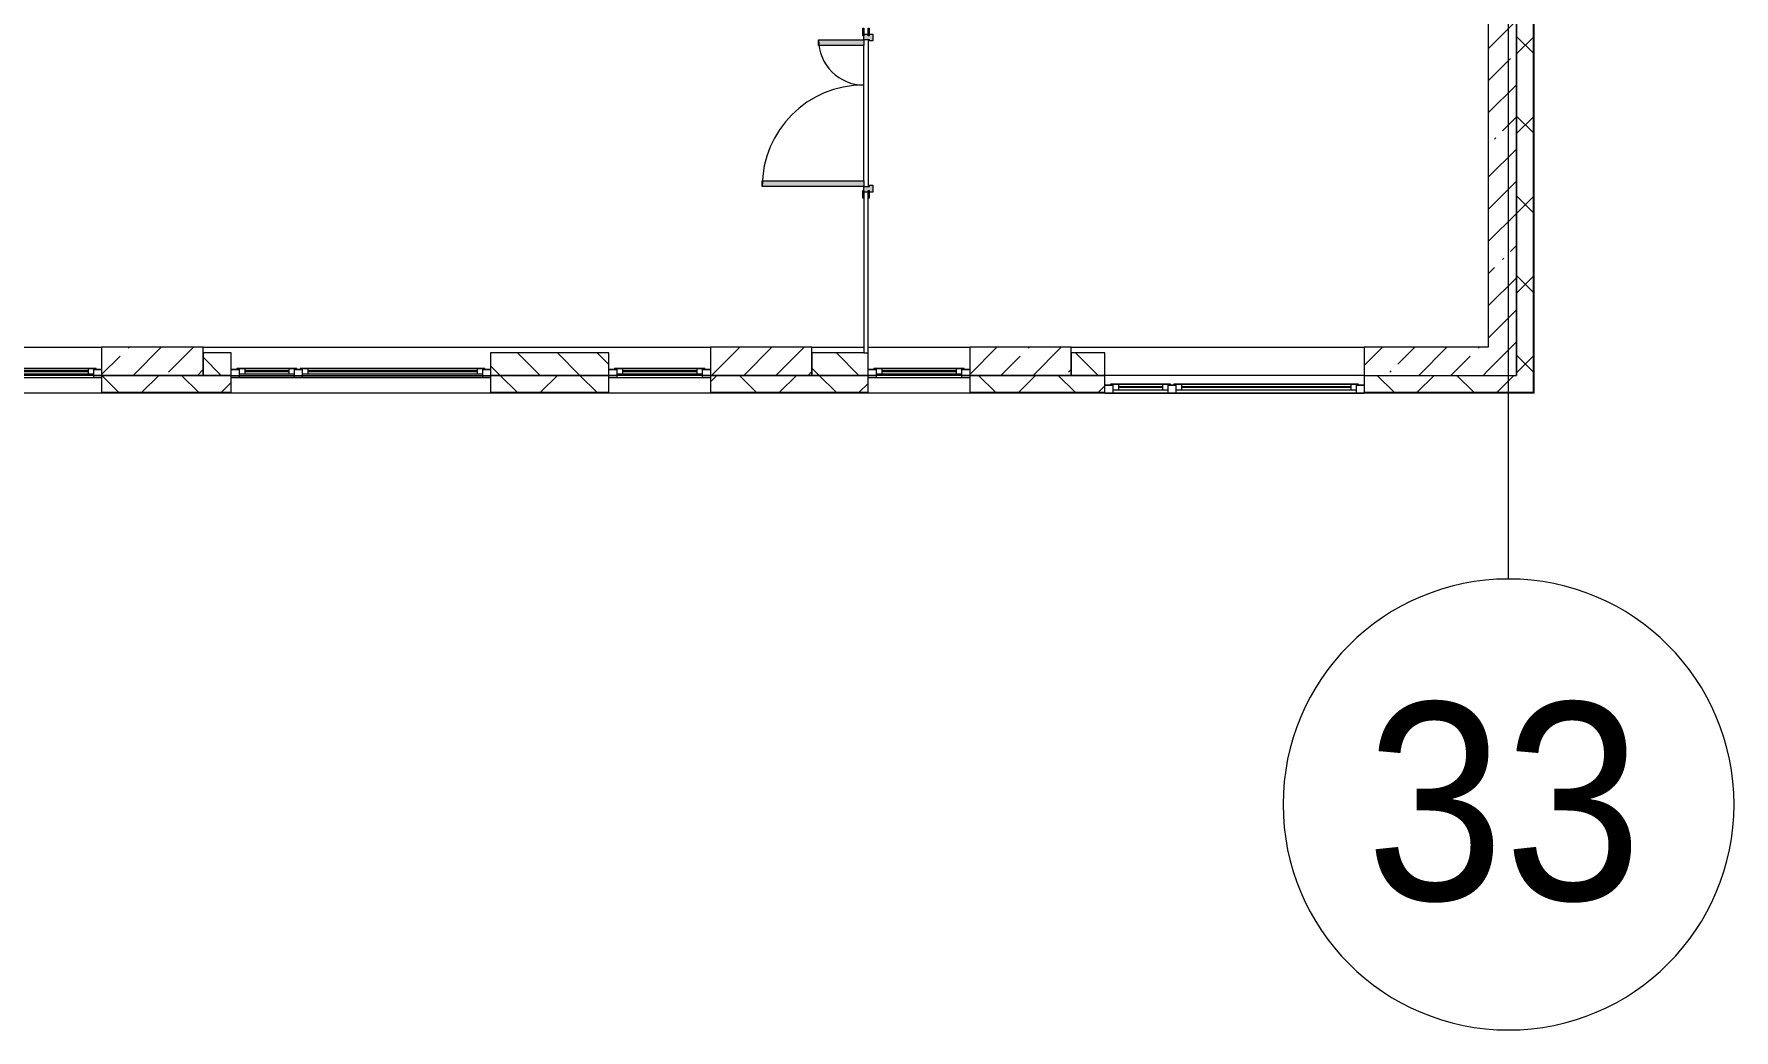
# Model space of a CAD drawing. Header units: millimetres. Extents: x 957 to 217451, y -8553 to 29000.
# Drawn here: x 202371 to 217451, y -5906 to 2927 of the extents above; entities that cross this region are included whole.
import ezdxf

# ---------------------------------------------------------------- set-up
doc = ezdxf.new("R2010")
doc.units = ezdxf.units.MM
for name, color, linetype, lineweight, true_color in [('A-DOOR-3', 7, 'Continuous', 5, 0xaaaaaa), ('A-DOOR-4', 7, 'Continuous', 5, 0xe2e2e2), ('A-DOOR-FRAM-3', 7, 'Continuous', 5, 0xe2e2e2), ('A-DOOR-FRAM-4', 7, 'Continuous', 5, 0xaaaaaa)]:
    doc.layers.add(name, color=color, linetype=linetype, lineweight=lineweight, true_color=true_color)
for name, color, linetype, lineweight in [('A-GLAZ-2', 7, 'Continuous', 5), ('A-WALL', 7, 'Continuous', 9), ('A-WALL-2', 7, 'Continuous', 5), ('I-WALL-2', 7, 'Continuous', 5), ('S-COLS-2', 7, 'Continuous', 5), ('Оси', 7, 'Continuous', 9), ('Оси-1', 7, 'Continuous', 20)]:
    doc.layers.add(name, color=color, linetype=linetype, lineweight=lineweight)
doc.styles.add('Arial_1', font='arial.ttf', dxfattribs={"width": 0.9, "height": 1750})
pattern_1 = [(45, (90440.9, 0), (-353.5534, 353.5534), []), (135, (90440.9, 0), (-353.5534, -353.5534), [])]
pattern_2 = [(45, (90440.88, 0), (-285.1231, 285.1231), []), (45, (90726, 0), (-285.1231, 285.1231), [504.031, -100.806, 16.764, -84.042])]

# ---------------------------------------------------------------- blocks, each defined once
blk = doc.blocks.new('120_Окно_СКБ_2Ст_Фрамуга сверху - 120_Окно_СКБ_2Ст_2300х2500_h_ ДОО-19727959-3_2_1_птичка')
at = {"layer": 'A-GLAZ-2'}
for p, q in [((-1150, -127), (-1150, -57)), ((-1150, -57), (-1080, -57)), ((1150, -57), (-1150, -57)), ((-1080, -127), (-1150, -127)), ((-1150, -127), (-1100, -127)), ((-1080, -127), (-1100, -127)), ((-1100, -127), (-1100, -137)), ((-1100, -137), (540, -137)), ((540, -137), (-1100, -137)), ((-1080, -57), (-1080, -127)), ((-1080, -57), (1080, -57)), ((520, -87), (-1080, -87)), ((-1080, -87), (-1080, -127)), ((-1030, -137), (-1030, -87)), ((-1030, -107), (470, -107)), ((470, -117), (-1030, -117)), ((470, -137), (470, -87)), ((520, -127), (520, -57)), ((520, -57), (590, -57)), ((520, -127), (520, -87)), ((590, -127), (520, -127)), ((540, -127), (520, -127)), ((540, -127), (570, -127)), ((540, -127), (570, -127)), ((540, -137), (540, -127)), ((590, -127), (570, -127)), ((570, -127), (570, -137)), ((570, -137), (1100, -137)), ((1100, -137), (570, -137)), ((590, -57), (590, -127)), ((1080, -87), (590, -87)), ((590, -87), (590, -127)), ((640, -137), (640, -87)), ((640, -107), (1030, -107)), ((1030, -117), (640, -117)), ((1030, -137), (1030, -87)), ((1080, -127), (1080, -57)), ((1080, -57), (1150, -57)), ((1080, -127), (1080, -87)), ((1150, -127), (1080, -127)), ((1100, -127), (1080, -127)), ((1100, -127), (1150, -127)), ((1100, -137), (1100, -127)), ((1150, -57), (1150, -127))]:
    blk.add_line(p, q, dxfattribs=at)
blk = doc.blocks.new('120_Окно_СКБ_1Ст - 120_Окно_СКБ_1Ст 900х2500_h_ с форточкой-22876038-3_2_1_птичка')
at = {"layer": 'A-GLAZ-2'}
for p, q in [((-450, -127), (-450, -57)), ((-450, -57), (-380, -57)), ((450, -57), (-450, -57)), ((-380, -127), (-450, -127)), ((-450, -127), (-400, -127)), ((-380, -127), (-400, -127)), ((-400, -127), (-400, -137)), ((-400, -137), (400, -137)), ((400, -137), (-400, -137)), ((-380, -57), (-380, -127)), ((380, -87), (-380, -87)), ((-380, -87), (-380, -127)), ((-330, -137), (-330, -87)), ((-330, -107), (330, -107)), ((330, -117), (-330, -117)), ((330, -137), (330, -87)), ((380, -127), (380, -57)), ((380, -57), (450, -57)), ((380, -127), (380, -87)), ((450, -127), (380, -127)), ((400, -127), (380, -127)), ((400, -127), (450, -127)), ((400, -137), (400, -127)), ((450, -57), (450, -127))]:
    blk.add_line(p, q, dxfattribs=at)
blk = doc.blocks.new('120_Окно_СКБ_2Ст_Фрамуга сверху - 120_Окно_СКБ_2Ст_2300х2500_h_ ДОО-22877115-3_2_1_птичка')
at = {"layer": 'A-GLAZ-2'}
for p, q in [((-1150, 13), (-1150, 83)), ((-1150, 83), (-1080, 83)), ((1150, 83), (-1150, 83)), ((-1080, 13), (-1150, 13)), ((-1150, 13), (-1100, 13)), ((-1080, 13), (-1100, 13)), ((-1100, 13), (-1100, 3)), ((-1100, 3), (540, 3)), ((540, 3), (-1100, 3)), ((-1080, 83), (-1080, 13)), ((-1080, 83), (1080, 83)), ((520, 53), (-1080, 53)), ((-1080, 53), (-1080, 13)), ((-1030, 3), (-1030, 53)), ((-1030, 33), (470, 33)), ((470, 23), (-1030, 23)), ((470, 3), (470, 53)), ((520, 13), (520, 83)), ((520, 83), (590, 83)), ((520, 13), (520, 53)), ((590, 13), (520, 13)), ((540, 13), (520, 13)), ((540, 13), (570, 13)), ((540, 13), (570, 13)), ((540, 3), (540, 13)), ((590, 13), (570, 13)), ((570, 13), (570, 3)), ((570, 3), (1100, 3)), ((1100, 3), (570, 3)), ((590, 83), (590, 13)), ((1080, 53), (590, 53)), ((590, 53), (590, 13)), ((640, 3), (640, 53)), ((640, 33), (1030, 33)), ((1030, 23), (640, 23)), ((1030, 3), (1030, 53)), ((1080, 13), (1080, 83)), ((1080, 83), (1150, 83)), ((1080, 13), (1080, 53)), ((1150, 13), (1080, 13)), ((1100, 13), (1080, 13)), ((1100, 13), (1150, 13)), ((1100, 3), (1100, 13)), ((1150, 83), (1150, 13))]:
    blk.add_line(p, q, dxfattribs=at)
blk = doc.blocks.new('110_Дверь_СКБ_2Ст - Д-5_п__в составе перегородки _не входит в спец__-32680317-3_2_1_птичка')
at = {"layer": 'A-DOOR-4'}
h = blk.add_hatch(color=256, dxfattribs=at)
h.paths.add_polyline_path([(712, -20), (712, 60), (652, 60), (652, 30), (662, 30), (662, -20)])
h.paths.add_polyline_path([(-628, 30), (-628, 60), (-688, 60), (-688, -20), (-638, -20), (-638, 30)])
for points in [[(-588, -420), (-588, -20), (-638, -20), (-638, -420)], [(662, -916), (662, -20), (612, -20), (612, -920), (662, -920)]]:
    blk.add_hatch(color=256, dxfattribs=at).paths.add_polyline_path(points)
at = {"layer": 'A-DOOR-FRAM-3'}
for points in [[(-688, 28), (-743, 28), (-743, 20), (-688, 20)], [(767, 28), (712, 28), (712, 20), (767, 20)], [(-673, -28), (-673, -20), (-743, -20), (-743, -28), (-688, -28)], [(767, -20), (697, -20), (697, -28), (767, -28)]]:
    blk.add_hatch(color=256, dxfattribs=at).paths.add_polyline_path(points)
at = {"layer": 'A-DOOR-3'}
for p, q in [((-638, -20), (-588, -20)), ((-638, -420), (-638, -20)), ((-588, -20), (-588, -420)), ((612, -20), (662, -20)), ((612, -920), (612, -20)), ((662, -20), (662, -920)), ((-588, -420), (-638, -420)), ((662, -920), (612, -920))]:
    blk.add_line(p, q, dxfattribs=at)
for centre, radius, start, end in [((-638, -20), 400, 270, 0), ((662, -20), 900, 180, 270)]:
    blk.add_arc(centre, radius, start, end, dxfattribs=at)
at = {"layer": 'A-DOOR-FRAM-4'}
for p, q in [((-743, 28), (-673, 28)), ((-743, 20), (-743, 28)), ((-673, 20), (-743, 20)), ((-688, 60), (-628, 60)), ((-688, -20), (-688, 60)), ((-688, 20), (-673, 20)), ((-688, 19), (-688, 20)), ((-673, 19), (-688, 19)), ((-673, 28), (-673, 20)), ((-673, 20), (-673, 19)), ((-638, 30), (-638, -20)), ((-628, 30), (-638, 30)), ((-628, 60), (-628, 30)), ((652, 60), (712, 60)), ((652, 30), (652, 60)), ((662, 30), (652, 30)), ((662, -20), (662, 30)), ((697, 20), (697, 28)), ((697, 28), (767, 28)), ((697, 19), (697, 20)), ((697, 20), (712, 20)), ((767, 20), (697, 20)), ((712, 19), (697, 19)), ((712, 60), (712, -20)), ((712, 20), (712, 19)), ((767, 28), (767, 20)), ((-743, -20), (-673, -20)), ((-743, -28), (-743, -20)), ((-673, -28), (-743, -28)), ((-638, -20), (-688, -20)), ((-673, -20), (-673, -28)), ((712, -20), (662, -20)), ((697, -28), (697, -20)), ((697, -20), (767, -20)), ((767, -28), (697, -28)), ((767, -20), (767, -28))]:
    blk.add_line(p, q, dxfattribs=at)
blk = doc.blocks.new('Ось сетки - D8-29747960-3_2_1_птичка')
at = {"layer": 'Оси-1'}
for start, end in [(360, 180), (180, 360)]:
    blk.add_arc((0, 0), 4, start, end, dxfattribs=at)

msp = doc.modelspace()

# ---------------------------------------------------------------- hatches: boundary and pattern name
at = {"layer": 'A-WALL-2'}
h = msp.add_hatch(dxfattribs=at)
h.set_pattern_fill('FP_60', color=256, style=0, pattern_type=2)
h.set_pattern_definition(pattern_1)
h.paths.add_polyline_path([(215670.9, -250), (215670.9, 7700), (215520.9, 7700), (215523.7, -250), (215562.6, -250)])
h.paths.add_polyline_path([(215587, 8900), (215670.9, 8900), (215670.9, 10820), (215520.9, 10820), (215520.9, 8900)])
h.paths.add_polyline_path([(215520.9, 13120), (215670.9, 13120), (215670.9, 21400), (215520.9, 21400), (215520.9, 13534.8)])
h = msp.add_hatch(dxfattribs=at)
h.set_pattern_fill('FP_59', color=256, style=0, pattern_type=2)
h.set_pattern_definition([(135, (90440.88, 0), (-176.7767, -176.7767), [])])
h.paths.add_polyline_path([(195784.4, -100), (196670.9, -100), (196670.9, 100), (195620.9, 100), (195620.9, -100)])
h.paths.add_polyline_path([(193070.9, -100), (193320.9, -100), (193320.9, 100), (193070.9, 100), (193070.9, 50)])
h.paths.add_polyline_path([(211870.9, -100), (211870.9, 100), (211570.9, 100), (211570.9, -100), (211631.8, -100)])
h.paths.add_polyline_path([(192071.9, -100), (192170.9, -100), (192170.9, 100), (191270.9, 96.2), (191270.9, -100), (192055.6, -100)])
h.paths.add_polyline_path([(209770.9, -100), (209767.4, 100), (209270.9, 99.1), (209270.9, -100), (209767.4, -100)])
h.paths.add_polyline_path([(199370.9, -100), (200270.9, -100), (200270.9, 100), (199370.9, 100)])
h.paths.add_polyline_path([(188326.7, -100), (188570.9, -100), (188570.9, 100), (187520.9, 100), (187520.9, -100)])
h.paths.add_polyline_path([(207470.9, -100), (207470.9, 100), (206420.9, 100), (206420.9, -100), (206970.8, -100)])
h.paths.add_polyline_path([(184990.4, -100), (185220.9, -100), (185220.9, 100), (184970.9, 100), (184970.9, -100)])
h.paths.add_polyline_path([(182390.9, -100), (183170.9, -100), (183170.9, 100), (182370.9, 100), (182370.9, -100)])
h.paths.add_polyline_path([(203870.9, -100), (204120.9, -100), (204120.9, 100), (203870.9, 100), (203870.9, -84)])
h.paths.add_polyline_path([(202070.9, -100), (202070.9, 100), (201170.9, 100), (201170.9, -100), (201377.6, -100)])
h = msp.add_hatch(dxfattribs=at)
h.set_pattern_fill('FP_60', color=256, style=0, pattern_type=2)
h.set_pattern_definition(pattern_1)
h.paths.add_polyline_path([(215518, -250), (215520.9, -250), (215520.9, -100), (214170.9, -100), (214170.9, -250), (215270.9, -250)])
h.paths.add_polyline_path([(210699.6, -250), (211870.9, -250), (211870.9, -100), (210670.9, -100), (210670.9, -250)])
h.paths.add_polyline_path([(198470.9, -250), (198470.9, -100), (197570.9, -100), (197570.9, -250), (197648.8, -250)])
h.paths.add_polyline_path([(200270.9, -250), (200270.9, -100), (199370.9, -100), (199370.9, -250), (199513.2, -250)])
h.paths.add_polyline_path([(201170.9, -250), (202070.9, -250), (202070.9, -100), (201170.9, -100), (201170.9, -194.5)])
h.paths.add_polyline_path([(202970.9, -250), (204120.9, -250), (204120.9, -100), (202970.9, -100), (202970.9, -202.5)])
h.paths.add_polyline_path([(206420.9, -250), (207470.9, -250), (207470.9, -100), (206420.9, -100), (206420.9, -217.7)])
h.paths.add_polyline_path([(209767.4, -250), (209770.9, -250), (209767.4, -100), (208370.9, -100), (208370.9, -250), (208835.2, -250)])
h.paths.add_polyline_path([(187520.9, -250), (188570.9, -250), (188570.9, -100), (187520.9, -100), (187520.9, -134.1)])
h.paths.add_polyline_path([(192055.6, -250), (193320.9, -250), (193320.9, -100), (191270.9, -100), (191270.9, -250)])
h.paths.add_polyline_path([(190191.2, -250), (190370.9, -250), (190370.9, -100), (189470.9, -100), (189470.9, -250)])
h.paths.add_polyline_path([(195620.9, -250), (196670.9, -250), (196670.9, -100), (195620.9, -100), (195620.9, -170)])
h.paths.add_polyline_path([(184597.9, -250), (185220.9, -250), (185220.9, -100), (184070.9, -100), (184070.9, -250)])
h.paths.add_polyline_path([(179800.9, -250), (181470.9, -250), (181470.9, -100), (179650.9, -100), (179650.9, -250), (179728.9, -250)])
h.paths.add_polyline_path([(183170.9, -250), (183170.9, -100), (182370.9, -100), (182370.9, -250), (182733.5, -250)])
at = {"layer": 'I-WALL-2'}
h = msp.add_hatch(dxfattribs=at)
h.set_pattern_fill('FP_57', color=256, style=0, pattern_type=2)
h.set_pattern_definition(pattern_2)
h.paths.add_polyline_path([(215520.9, -100), (215520.9, 7700), (215270.9, 7700), (215270.9, -100)])
h = msp.add_hatch(dxfattribs=at)
h.set_pattern_fill('FP_57', color=256, style=0, pattern_type=2)
h.set_pattern_definition(pattern_2)
h.paths.add_polyline_path([(215262.6, -100), (215270.9, -100), (215270.9, 150), (214170.9, 150), (214170.9, -100), (214428.5, -100)])
at = {"layer": 'S-COLS-2'}
h = msp.add_hatch(dxfattribs=at)
h.set_pattern_fill('FP_57', color=256, style=0, pattern_type=2)
h.set_pattern_definition(pattern_2)
h.paths.add_polyline_path([(203242, -100), (203870.9, -100), (203870.9, 150), (202970.9, 150), (202970.9, -100)])
h = msp.add_hatch(dxfattribs=at)
h.set_pattern_fill('FP_57', color=256, style=0, pattern_type=2)
h.set_pattern_definition(pattern_2)
h.paths.add_polyline_path([(208835.2, -100), (209270.9, -100), (209270.9, 150), (208370.9, 150), (208370.9, -100)])
h = msp.add_hatch(dxfattribs=at)
h.set_pattern_fill('FP_57', color=256, style=0, pattern_type=2)
h.set_pattern_definition(pattern_2)
h.paths.add_polyline_path([(210713.7, -100), (211570.9, -100), (211567.3, 150), (210670.9, 150), (210670.9, -100), (210699.6, -100)])

# ---------------------------------------------------------------- linework, layer by layer
at = {"layer": 'A-WALL'}
for p, q in [((215670.9, -250), (215670.9, 7700)), ((215673.9, -253), (215673.9, 7700)), ((209730.9, 100), (209770.9, 100)), ((203870.9, -100), (204120.9, -100)), ((204120.9, -100), (203870.9, -100)), ((206420.9, -100), (207470.9, -100)), ((207470.9, -100), (206420.9, -100)), ((209270.9, -100), (209770.9, -100)), ((209770.9, -100), (209270.9, -100)), ((211570.9, -100), (211870.9, -100)), ((211870.9, -100), (211570.9, -100)), ((202970.9, -250), (204120.9, -250)), ((202970.9, -253), (204120.9, -253)), ((206420.9, -250), (207470.9, -250)), ((206420.9, -253), (207470.9, -253)), ((208370.9, -250), (209770.9, -250)), ((208370.9, -253), (209770.9, -253)), ((210670.9, -250), (211870.9, -250)), ((210670.9, -253), (211870.9, -253)), ((214170.9, -250), (215670.9, -250)), ((214170.9, -253), (215673.9, -253))]:
    msp.add_line(p, q, dxfattribs=at)
at = {"layer": 'A-WALL-2'}
for p, q in [((215520.9, 8900), (215520.9, -100)), ((215678.9, -258), (215678.9, 7700)), ((204120.9, 100), (203870.9, 100)), ((203870.9, 100), (203870.9, -100)), ((204120.9, -258), (204120.9, 100)), ((207470.9, 100), (206420.9, 100)), ((206420.9, 100), (206420.9, -258)), ((207470.9, -258), (207470.9, 100)), ((209730.9, 100), (209270.9, 100)), ((209270.9, 100), (209270.9, -100)), ((209770.9, -258), (209770.9, 100)), ((211870.9, 100), (211570.9, 100)), ((211570.9, 100), (211570.9, -100)), ((211870.9, -258), (211870.9, 100)), ((203870.9, -100), (202970.9, -100)), ((202970.9, -100), (202970.9, -258)), ((204120.9, -100), (206420.9, -100)), ((209270.9, -100), (208370.9, -100)), ((208370.9, -100), (208370.9, -258)), ((211570.9, -100), (210670.9, -100)), ((210670.9, -100), (210670.9, -258)), ((214170.9, -100), (214170.9, -258)), ((214170.9, -100), (215520.9, -100)), ((215678.9, -258), (202070.9, -258))]:
    msp.add_line(p, q, dxfattribs=at)
at = {"layer": 'I-WALL-2'}
for p, q in [((215270.9, 10000), (215270.9, 150)), ((215520.9, -100), (215520.9, 7700)), ((209770.9, 2875), (209770.9, 1575)), ((209730.9, 1625), (209730.9, 2825)), ((209730.9, 1470), (209730.9, 100)), ((209770.9, 100), (209770.9, 1470)), ((200190.9, 150), (202970.9, 150)), ((203870.9, 150), (208370.9, 150)), ((209270.9, 150), (209730.9, 150)), ((209770.9, 150), (210670.9, 150)), ((211570.9, 150), (214170.9, 150)), ((215270.9, 150), (214170.9, 150)), ((214170.9, 150), (214170.9, -100)), ((202970.9, -100), (202070.9, -100)), ((208370.9, -100), (207470.9, -100)), ((210670.9, -100), (209770.9, -100)), ((214170.9, -100), (211870.9, -100)), ((214170.9, -100), (215520.9, -100))]:
    msp.add_line(p, q, dxfattribs=at)
at = {"layer": 'S-COLS-2'}
for p, q in [((203870.9, 150), (202970.9, 150)), ((202970.9, 150), (202970.9, -100)), ((203870.9, 100), (203870.9, 150)), ((203870.9, -100), (203870.9, 100)), ((209270.9, 150), (208370.9, 150)), ((208370.9, 150), (208370.9, -100)), ((209270.9, 100), (209270.9, 150)), ((209270.9, -100), (209270.9, 100)), ((211570.9, 150), (210670.9, 150)), ((210670.9, 150), (210670.9, -100)), ((211570.9, 100), (211570.9, 150)), ((211570.9, -100), (211570.9, 100)), ((202970.9, -100), (203870.9, -100)), ((208370.9, -100), (209270.9, -100)), ((210670.9, -100), (211570.9, -100))]:
    msp.add_line(p, q, dxfattribs=at)
at = {"layer": 'Оси'}
msp.add_line((215450.9, -1906.3), (215450.9, 9979), dxfattribs=at)

# ---------------------------------------------------------------- block references
at = {"layer": 'A-DOOR-3', "rotation": 270}
msp.add_blockref('110_Дверь_СКБ_2Ст - Д-5_п__в составе перегородки _не входит в спец__-32680317-3_2_1_птичка', (209750.9, 2237.5), dxfattribs=at)
at = {"layer": 'A-GLAZ-2', "rotation": 180}
for name, p in [('120_Окно_СКБ_1Ст - 120_Окно_СКБ_1Ст 900х2500_h_ с форточкой-22876038-3_2_1_птичка', (202520.9, -175)), ('120_Окно_СКБ_2Ст_Фрамуга сверху - 120_Окно_СКБ_2Ст_2300х2500_h_ ДОО-19727959-3_2_1_птичка', (205270.9, -175)), ('120_Окно_СКБ_1Ст - 120_Окно_СКБ_1Ст 900х2500_h_ с форточкой-22876038-3_2_1_птичка', (207920.9, -175)), ('120_Окно_СКБ_1Ст - 120_Окно_СКБ_1Ст 900х2500_h_ с форточкой-22876038-3_2_1_птичка', (210220.9, -175)), ('120_Окно_СКБ_2Ст_Фрамуга сверху - 120_Окно_СКБ_2Ст_2300х2500_h_ ДОО-22877115-3_2_1_птичка', (213020.9, -175))]:
    msp.add_blockref(name, p, dxfattribs=at)
at = {"layer": 'Оси-1', "xscale": 499.9999999999995, "yscale": 499.9999999999995, "zscale": 499.9999999999995}
msp.add_blockref('Ось сетки - D8-29747960-3_2_1_птичка', (215450.9, -3906.3), dxfattribs=at)

# ---------------------------------------------------------------- texts
at = {"layer": 'Оси', "insert": (214187.8, -3003), "char_height": 1750, "width": 3030.379, "attachment_point": 1, "style": 'Arial_1'}
msp.add_mtext('33', dxfattribs=at)

doc.saveas('drawing.dxf')
